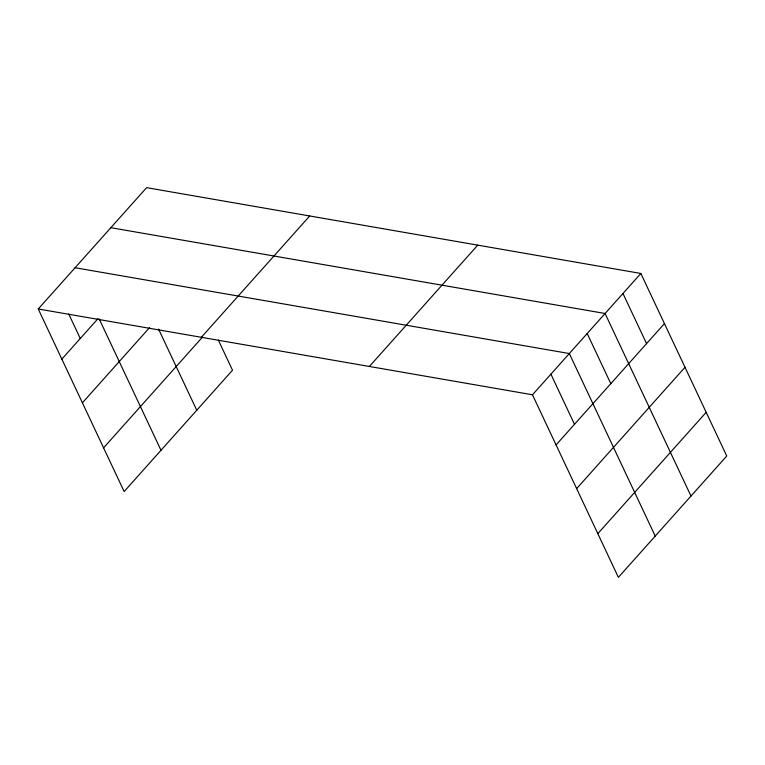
<?xml version="1.0" encoding="UTF-8"?>
<svg xmlns="http://www.w3.org/2000/svg" width="765" height="765" viewBox="0 0 765 765"><rect width="100%" height="100%" fill="white"/><g stroke="black" fill="none" stroke-linecap="round" stroke-linejoin="round"><path stroke-width="1.15" d="M38.25 308.983L146.612 187.655L640.85 273.459L726.75 456.017L618.388 577.346L532.488 394.788L38.25 308.983L124.15 491.541L232.512 370.212L218.321 340.033M61.841 359.12L97.92 318.728M82.41 402.82L149.567 327.621M201.348 337.298L309.71 215.969M103.591 447.841L202.62 336.954M369.39 366.473L477.752 245.144M532.488 394.788L640.85 273.459M556.078 444.924L664.441 323.595M576.638 488.625L685 367.296M597.828 533.645L706.191 412.316M110.849 227.693L605.086 313.497L690.986 496.055M75.094 267.731L569.332 353.545L655.232 536.093M622.968 293.483L646.559 343.619M587.204 333.521L610.795 383.657M550.905 374.161L574.496 424.298M158.537 329.026L196.758 410.25M99.173 318.909L160.994 450.289M68.716 313.956L80.268 338.493"/></g></svg>
